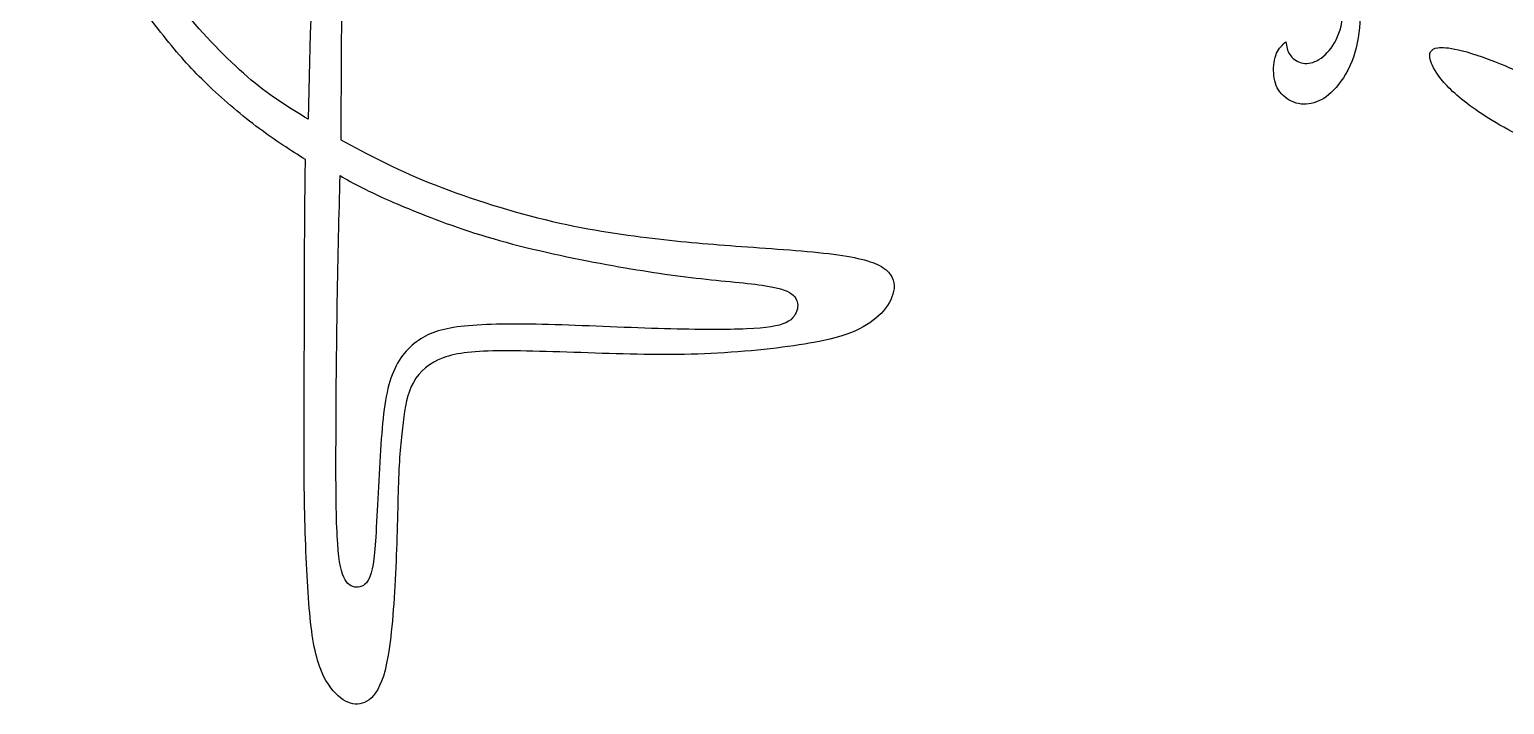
# Model space of a CAD drawing. Header units: millimetres. Extents: x -133 to 101, y -125 to 127.
# Drawn here: x -121.1 to -11.5, y -125.1 to -74.9 of the extents above; entities that cross this region are included whole.
import ezdxf

# ---------------------------------------------------------------- set-up
doc = ezdxf.new("R2010")
doc.units = ezdxf.units.MM
doc.header["$MEASUREMENT"] = 0
doc.layers.add('DV1_Layer_1', color=7, linetype='Continuous')

msp = doc.modelspace()

# ---------------------------------------------------------------- linework, layer by layer
at = {"layer": 'DV1_Layer_1', "color": 5, "linetype": 'Continuous'}
for points, knots in [([(-100.58, -84.59), (-101.69, -83.89), (-102.81, -83.19), (-104.03, -82.27), (-105.25, -81.36), (-106.59, -80.23), (-107.69, -79.18), (-108.79, -78.14), (-109.67, -77.18), (-110.73, -75.88), (-111.79, -74.58), (-113.04, -72.93), (-114.04, -71.4), (-115.03, -69.86), (-115.77, -68.43), (-116.55, -66.73), (-117.34, -65.03), (-118.18, -63.05), (-118.82, -61.23), (-119.47, -59.4), (-119.92, -57.72), (-120.25, -56.1), (-120.58, -54.48), (-120.79, -52.9), (-120.91, -51.76), (-121.03, -50.61), (-121.06, -49.9), (-121.08, -49.18)], [5.76315789, 5.76315789, 5.76315789, 5.76315789, 5.77192982, 5.77192982, 5.77192982, 5.78070175, 5.78070175, 5.78070175, 5.78947368, 5.78947368, 5.78947368, 5.79824561, 5.79824561, 5.79824561, 5.80701754, 5.80701754, 5.80701754, 5.81578947, 5.81578947, 5.81578947, 5.8245614, 5.8245614, 5.8245614, 5.83333333, 5.83333333, 5.83333333, 5.84210526, 5.84210526, 5.84210526, 5.84210526]), ([(-100.39, -81.58), (-101.73, -80.77), (-103.08, -79.96), (-104.61, -78.68), (-106.14, -77.39), (-107.86, -75.64), (-109.33, -73.88), (-110.81, -72.12), (-112.04, -70.35), (-113.2, -68.36), (-114.36, -66.37), (-115.45, -64.16), (-116.3, -61.95), (-117.15, -59.75), (-117.76, -57.56), (-118.18, -55.69), (-118.6, -53.83), (-118.84, -52.3), (-118.97, -51.3), (-119.1, -50.29), (-119.12, -49.81), (-119.14, -49.33)], [0.5, 0.5, 0.5, 0.5, 0.5625, 0.5625, 0.5625, 0.625, 0.625, 0.625, 0.6875, 0.6875, 0.6875, 0.75, 0.75, 0.75, 0.8125, 0.8125, 0.8125, 0.875, 0.875, 0.875, 1, 1, 1, 1]), ([(-27.73, -75.83), (-27.68, -76.17), (-27.63, -76.51), (-27.45, -76.79), (-27.26, -77.07), (-26.95, -77.3), (-26.59, -77.4), (-26.24, -77.49), (-25.85, -77.46), (-25.43, -77.24), (-25.02, -77.03), (-24.58, -76.64), (-24.24, -76.11), (-23.9, -75.58), (-23.64, -74.92), (-23.52, -74.05), (-23.4, -73.18), (-23.41, -72.11), (-23.45, -71.31), (-23.49, -70.52), (-23.57, -69.99), (-23.81, -69.15), (-24.05, -68.32), (-24.45, -67.17), (-24.9, -66.22), (-25.34, -65.26), (-25.83, -64.51), (-26.42, -63.72), (-27.02, -62.93), (-27.72, -62.09), (-28.54, -61.29), (-28.74, -61.09), (-28.95, -60.9), (-29.16, -60.7)], [0.52, 0.52, 0.52, 0.52, 0.56, 0.56, 0.56, 0.6, 0.6, 0.6, 0.64, 0.64, 0.64, 0.68, 0.68, 0.68, 0.72, 0.72, 0.72, 0.76, 0.76, 0.76, 0.8, 0.8, 0.8, 0.84, 0.84, 0.84, 0.88, 0.88, 0.88, 0.92, 0.92, 0.92, 1, 1, 1, 1]), ([(-28.44, -60.46), (-28.05, -60.83), (-27.67, -61.21), (-27.32, -61.58), (-26.38, -62.57), (-25.61, -63.52), (-24.93, -64.57), (-24.25, -65.62), (-23.68, -66.77), (-23.24, -67.87), (-22.8, -68.96), (-22.49, -70), (-22.17, -72.04), (-22.16, -73.05), (-22.22, -74.05), (-22.27, -75.06), (-22.4, -76.07), (-23.02, -77.88), (-23.52, -78.67), (-24.01, -79.23), (-24.5, -79.8), (-24.98, -80.13), (-25.47, -80.31), (-25.97, -80.49), (-26.49, -80.53), (-26.97, -80.39), (-27.45, -80.26), (-27.89, -79.95), (-28.18, -79.56), (-28.47, -79.16), (-28.61, -78.68), (-28.64, -78.16), (-28.67, -77.64), (-28.59, -77.09), (-28.42, -76.69), (-28.26, -76.3), (-27.99, -76.06), (-27.73, -75.83)], [2, 2, 2, 2, 2.04, 2.04, 2.04, 2.08, 2.08, 2.08, 2.12, 2.12, 2.12, 2.16, 2.16, 2.2, 2.2, 2.2, 2.24, 2.24, 2.28, 2.28, 2.28, 2.32, 2.32, 2.32, 2.36, 2.36, 2.36, 2.4, 2.4, 2.4, 2.44, 2.44, 2.44, 2.48, 2.48, 2.48, 2.52, 2.52, 2.52, 2.52]), ([(-97.9, -66.32), (-97.9, -68.71), (-97.9, -71.1), (-97.91, -73.9), (-97.92, -76.7), (-97.94, -79.91), (-97.96, -83.12)], [5.5, 5.5, 5.5, 5.5, 5.50877193, 5.50877193, 5.50877193, 5.51754386, 5.51754386, 5.51754386, 5.51754386]), ([(3.64, -88.85), (1.61, -88), (-0.42, -87.14), (-2.43, -86.31), (-4.43, -85.49), (-6.41, -84.69), (-10.13, -82.98), (-11.86, -82.06), (-13.18, -81.2), (-14.5, -80.33), (-15.4, -79.53), (-15.99, -78.86), (-16.57, -78.19), (-16.85, -77.66), (-16.97, -77.3), (-17.09, -76.93), (-17.06, -76.73), (-16.98, -76.58), (-16.89, -76.43), (-16.75, -76.32), (-16.45, -76.28), (-16.14, -76.24), (-15.66, -76.26), (-14.91, -76.43), (-14.15, -76.61), (-13.11, -76.93), (-11.74, -77.5), (-10.36, -78.07), (-8.65, -78.87), (-6.88, -79.6), (-5.11, -80.33), (-3.29, -80.99), (-1.84, -81.52), (-0.39, -82.05), (0.69, -82.45), (1.87, -82.83), (3.05, -83.2), (4.33, -83.55), (5.25, -83.81), (6.17, -84.07), (6.73, -84.24), (7.3, -84.41)], [1.7355372, 1.7355372, 1.7355372, 1.7355372, 1.7438017, 1.7438017, 1.7438017, 1.7520661, 1.7520661, 1.7603306, 1.7603306, 1.7603306, 1.768595, 1.768595, 1.768595, 1.7768595, 1.7768595, 1.7768595, 1.785124, 1.785124, 1.785124, 1.7933884, 1.7933884, 1.7933884, 1.8016529, 1.8016529, 1.8016529, 1.8099174, 1.8099174, 1.8099174, 1.8181818, 1.8181818, 1.8181818, 1.8264463, 1.8264463, 1.8264463, 1.8347107, 1.8347107, 1.8347107, 1.8429752, 1.8429752, 1.8429752, 1.8512397, 1.8512397, 1.8512397, 1.8512397]), ([(-97.96, -83.12), (-95.98, -84.18), (-94, -85.24), (-91.43, -86.28), (-88.87, -87.32), (-85.71, -88.34), (-82.78, -89.05), (-79.85, -89.76), (-77.15, -90.15), (-74.81, -90.43), (-72.47, -90.71), (-70.49, -90.88), (-68.18, -91.04), (-65.87, -91.21), (-63.23, -91.38), (-61.34, -91.62), (-59.46, -91.86), (-58.33, -92.19), (-57.66, -92.62), (-57, -93.05), (-56.81, -93.59), (-56.85, -94.16), (-56.9, -94.72), (-57.19, -95.31), (-57.63, -95.83), (-58.08, -96.34), (-58.69, -96.79), (-59.42, -97.16), (-60.16, -97.54), (-61.02, -97.85), (-62.8, -98.17), (-64.58, -98.5), (-67.28, -98.83), (-69.94, -98.97), (-72.59, -99.12), (-75.22, -99.09), (-78.01, -99), (-80.8, -98.92), (-83.76, -98.79), (-85.89, -98.8), (-88.02, -98.8), (-89.32, -98.94), (-90.34, -99.32), (-91.36, -99.69), (-92.11, -100.31), (-92.56, -101.14), (-93.02, -101.96), (-93.18, -103), (-93.33, -104.13), (-93.47, -105.25), (-93.59, -106.45), (-93.66, -108.26), (-93.73, -110.06), (-93.76, -112.46), (-93.97, -117.32), (-94.16, -119.77), (-94.44, -121.42), (-94.72, -123.07), (-95.1, -123.9), (-95.94, -124.91), (-96.41, -125.07), (-96.89, -125.04), (-97.36, -125), (-97.84, -124.76), (-98.33, -124.26), (-98.82, -123.76), (-99.33, -122.99), (-99.68, -121.78), (-100.04, -120.57), (-100.24, -118.9), (-100.39, -116.75), (-100.53, -114.6), (-100.62, -111.97), (-100.66, -109.47), (-100.7, -106.97), (-100.68, -104.6), (-100.67, -101.52), (-100.66, -98.45), (-100.66, -94.68), (-100.65, -91.74), (-100.63, -88.8), (-100.61, -86.69), (-100.58, -84.59)], [5.5175439, 5.5175439, 5.5175439, 5.5175439, 5.5263158, 5.5263158, 5.5263158, 5.5350877, 5.5350877, 5.5350877, 5.5438596, 5.5438596, 5.5438596, 5.5526316, 5.5526316, 5.5526316, 5.5614035, 5.5614035, 5.5614035, 5.5701754, 5.5701754, 5.5701754, 5.5789474, 5.5789474, 5.5789474, 5.5877193, 5.5877193, 5.5877193, 5.5964912, 5.5964912, 5.5964912, 5.6052632, 5.6052632, 5.6052632, 5.6140351, 5.6140351, 5.6140351, 5.622807, 5.622807, 5.622807, 5.6315789, 5.6315789, 5.6315789, 5.6403509, 5.6403509, 5.6403509, 5.6491228, 5.6491228, 5.6491228, 5.6578947, 5.6578947, 5.6578947, 5.6666667, 5.6666667, 5.6666667, 5.6754386, 5.6754386, 5.6842105, 5.6842105, 5.6842105, 5.6929825, 5.6929825, 5.7017544, 5.7017544, 5.7017544, 5.7105263, 5.7105263, 5.7105263, 5.7192982, 5.7192982, 5.7192982, 5.7280702, 5.7280702, 5.7280702, 5.7368421, 5.7368421, 5.7368421, 5.745614, 5.745614, 5.745614, 5.754386, 5.754386, 5.754386, 5.7631579, 5.7631579, 5.7631579, 5.7631579]), ([(-98.01, -85.78), (-98.08, -88.75), (-98.23, -94.69), (-98.31, -102.51), (-98.31, -105.59), (-98.32, -108.68), (-98.31, -110.95), (-98.22, -112.55), (-98.14, -114.14), (-97.99, -115.06), (-97.74, -115.61), (-97.49, -116.17), (-97.14, -116.35), (-96.79, -116.36), (-96.44, -116.37), (-96.09, -116.2), (-95.85, -115.72), (-95.61, -115.23), (-95.48, -114.42), (-95.36, -112.61), (-95.24, -110.8), (-95.13, -108), (-94.98, -105.76), (-94.82, -103.52), (-94.62, -101.84), (-94.14, -100.58), (-93.66, -99.32), (-92.9, -98.47), (-92.01, -97.91), (-91.11, -97.34), (-90.08, -97.07), (-88.46, -96.93), (-86.84, -96.79), (-84.62, -96.79), (-82.03, -96.86), (-79.43, -96.94), (-76.44, -97.09), (-73.9, -97.16), (-71.37, -97.23), (-69.29, -97.23), (-67.8, -97.17), (-66.32, -97.1), (-65.43, -96.97), (-64.88, -96.71), (-64.33, -96.44), (-64.1, -96.03), (-63.96, -95.3), (-64.03, -94.97), (-64.33, -94.68), (-64.64, -94.39), (-65.17, -94.15), (-66.4, -93.96), (-67.63, -93.77), (-69.54, -93.62), (-71.56, -93.39), (-73.58, -93.16), (-75.7, -92.84), (-80.72, -91.92), (-83.61, -91.31), (-86.16, -90.6), (-88.72, -89.88), (-90.93, -89.05), (-92.61, -88.36), (-94.29, -87.68), (-95.43, -87.15), (-96.24, -86.74), (-97.05, -86.34), (-97.53, -86.06), (-98.01, -85.78)], [0, 0, 0, 0, 0.04, 0.08, 0.08, 0.08, 0.12, 0.12, 0.12, 0.16, 0.16, 0.16, 0.2, 0.2, 0.2, 0.24, 0.24, 0.24, 0.28, 0.28, 0.28, 0.32, 0.32, 0.32, 0.36, 0.36, 0.36, 0.4, 0.4, 0.4, 0.44, 0.44, 0.44, 0.48, 0.48, 0.48, 0.52, 0.52, 0.52, 0.56, 0.56, 0.56, 0.6, 0.6, 0.6, 0.64, 0.64, 0.68, 0.68, 0.68, 0.72, 0.72, 0.72, 0.76, 0.76, 0.76, 0.8, 0.8, 0.84, 0.84, 0.84, 0.88, 0.88, 0.88, 0.92, 0.92, 0.92, 1, 1, 1, 1])]:
    msp.add_open_spline(points, degree=3, knots=knots, dxfattribs=at)
msp.add_open_spline([(-99.94, -64.6), (-100.09, -70.26), (-100.24, -75.92), (-100.39, -81.58)], degree=3, dxfattribs=at)

doc.saveas('drawing.dxf')
